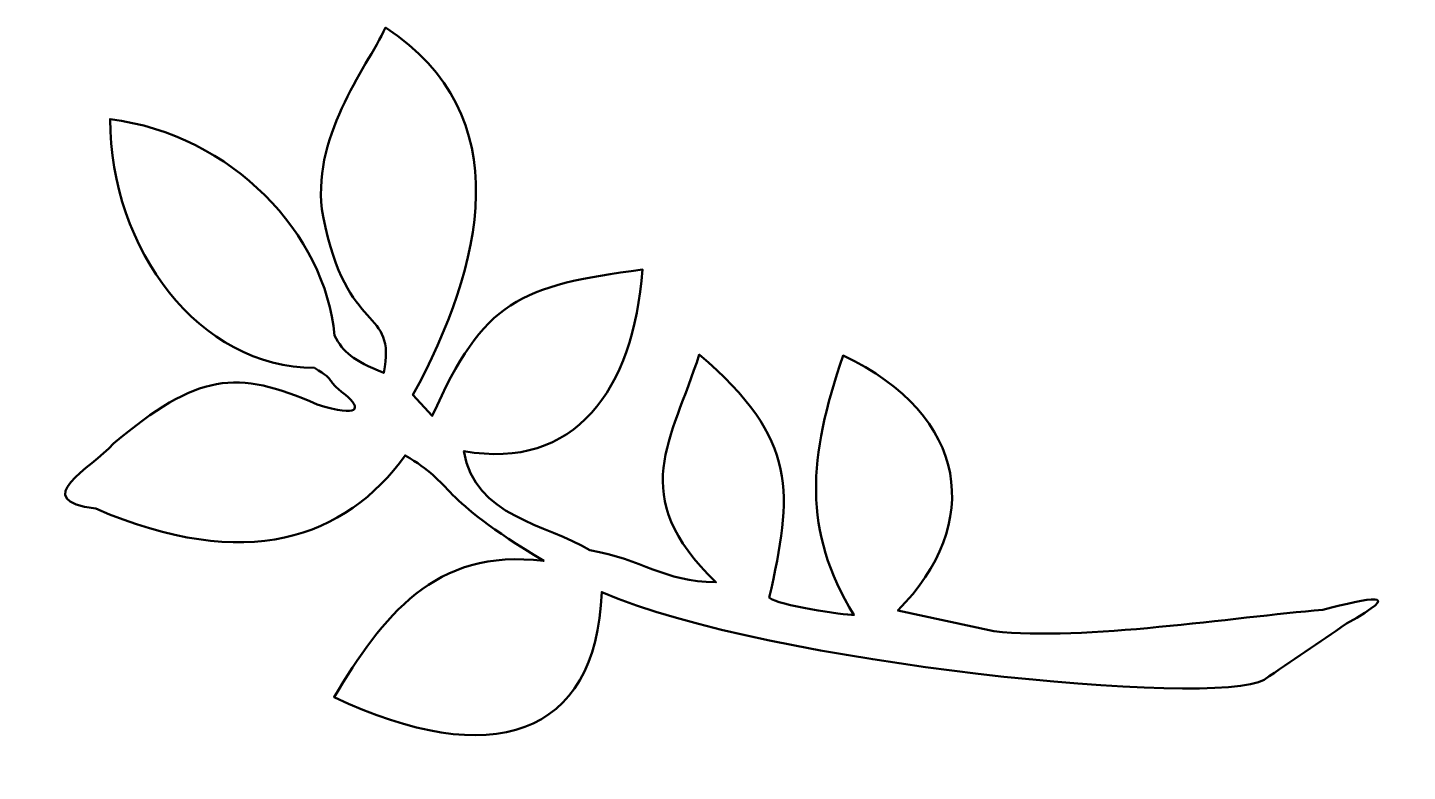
# Model space of a CAD drawing. Header units: centimetres. Extents: x -2.96 to 2.93, y -1.67 to 1.5.
import ezdxf

# ---------------------------------------------------------------- set-up
doc = ezdxf.new("R2010")
doc.units = ezdxf.units.CM
doc.header["$MEASUREMENT"] = 0
doc.layers.add('Layer 1', color=7, linetype='Continuous')

msp = doc.modelspace()

# ---------------------------------------------------------------- linework, layer by layer
at = {"layer": 'Layer 1', "color": 67, "lineweight": 50}
msp.add_open_spline([(2.31532, -1.27899), (2.10883, -1.39796), (0.20839, -1.21571), (-0.51204, -0.90469), (-0.51204, -0.90469), (-0.53379, -1.52438), (-0.98521, -1.66978), (-1.65418, -1.35271), (-1.65418, -1.35271), (-1.44656, -1.01014), (-1.22947, -0.71362), (-0.75923, -0.77173), (-0.75923, -0.77173), (-1.22628, -0.4909), (-1.13205, -0.44818), (-1.35115, -0.32086), (-1.35115, -0.32086), (-1.60391, -0.67615), (-2.03209, -0.82473), (-2.67163, -0.54797), (-2.67163, -0.54797), (-2.96259, -0.51283), (-2.68986, -0.37568), (-2.59611, -0.27092), (-2.59611, -0.27092), (-2.23645, 0.03142), (-2.0721, 0.04799), (-1.72619, -0.1034), (-1.72619, -0.1034), (-1.54015, -0.16149), (-1.5384, -0.11975), (-1.60545, -0.0618), (-1.60545, -0.0618), (-1.70377, 0.00995), (-1.63221, -0.01065), (-1.73842, 0.05308), (-1.73842, 0.05308), (-2.22985, 0.0526), (-2.60956, 0.55812), (-2.61053, 1.11415), (-2.61053, 1.11415), (-2.08813, 1.04856), (-1.69063, 0.62064), (-1.65252, 0.1912), (-1.65252, 0.1912), (-1.61378, 0.11769), (-1.576, 0.08615), (-1.44264, 0.03098), (-1.44264, 0.03098), (-1.38496, 0.31855), (-1.60028, 0.18102), (-1.70143, 0.69871), (-1.70143, 0.69871), (-1.75951, 1.03224), (-1.51799, 1.32775), (-1.43463, 1.50496), (-1.43463, 1.50496), (-0.86279, 1.13267), (-1.01609, 0.49094), (-1.31787, -0.06278), (-1.31787, -0.06278), (-1.31787, -0.06278), (-1.23517, -0.15235), (-1.23517, -0.15235), (-1.23517, -0.15235), (-1.01804, 0.33889), (-0.86103, 0.40488), (-0.33765, 0.47184), (-0.33765, 0.47184), (-0.37688, -0.04278), (-0.62688, -0.38684), (-1.09999, -0.3027), (-1.09999, -0.3027), (-1.05459, -0.58517), (-0.74675, -0.61275), (-0.56289, -0.72555), (-0.56289, -0.72555), (-0.3362, -0.7645), (-0.25083, -0.8595), (-0.02463, -0.86259), (-0.02463, -0.86259), (-0.41082, -0.48904), (-0.21099, -0.25773), (-0.09551, 0.10943), (-0.09551, 0.10943), (0.33214, -0.25327), (0.30178, -0.48616), (0.20336, -0.92822), (0.20336, -0.92822), (0.23732, -0.96039), (0.52382, -1.00339), (0.56442, -1.00199), (0.56442, -1.00199), (0.34453, -0.64152), (0.36931, -0.33096), (0.51845, 0.10504), (0.51845, 0.10504), (1.05901, -0.1488), (1.11693, -0.61695), (0.75254, -0.98271), (0.75254, -0.98271), (0.75254, -0.98271), (1.16159, -1.07154), (1.16159, -1.07154), (1.16159, -1.07154), (1.54687, -1.11433), (2.18632, -1.01078), (2.56591, -0.98022), (2.56591, -0.98022), (2.7645, -0.92887), (2.92724, -0.89295), (2.66718, -1.03913), (2.66718, -1.03913), (2.54989, -1.11908), (2.4326, -1.19904), (2.31531, -1.27899), (2.31531, -1.27899), (2.31531, -1.27899), (2.31532, -1.27899), (2.31532, -1.27899)], degree=3, knots=[0, 0, 0, 0, 0.0322581, 0.0322581, 0.0322581, 0.0322581, 0.0645161, 0.0645161, 0.0645161, 0.0645161, 0.0967742, 0.0967742, 0.0967742, 0.0967742, 0.1290323, 0.1290323, 0.1290323, 0.1290323, 0.1612903, 0.1612903, 0.1612903, 0.1612903, 0.1935484, 0.1935484, 0.1935484, 0.1935484, 0.2258065, 0.2258065, 0.2258065, 0.2258065, 0.2580645, 0.2580645, 0.2580645, 0.2580645, 0.2903226, 0.2903226, 0.2903226, 0.2903226, 0.3225806, 0.3225806, 0.3225806, 0.3225806, 0.3548387, 0.3548387, 0.3548387, 0.3548387, 0.3870968, 0.3870968, 0.3870968, 0.3870968, 0.4193548, 0.4193548, 0.4193548, 0.4193548, 0.4516129, 0.4516129, 0.4516129, 0.4516129, 0.483871, 0.483871, 0.483871, 0.483871, 0.516129, 0.516129, 0.516129, 0.516129, 0.5483871, 0.5483871, 0.5483871, 0.5483871, 0.5806452, 0.5806452, 0.5806452, 0.5806452, 0.6129032, 0.6129032, 0.6129032, 0.6129032, 0.6451613, 0.6451613, 0.6451613, 0.6451613, 0.6774194, 0.6774194, 0.6774194, 0.6774194, 0.7096774, 0.7096774, 0.7096774, 0.7096774, 0.7419355, 0.7419355, 0.7419355, 0.7419355, 0.7741935, 0.7741935, 0.7741935, 0.7741935, 0.8064516, 0.8064516, 0.8064516, 0.8064516, 0.8387097, 0.8387097, 0.8387097, 0.8387097, 0.8709677, 0.8709677, 0.8709677, 0.8709677, 0.9032258, 0.9032258, 0.9032258, 0.9032258, 0.9354839, 0.9354839, 0.9354839, 0.9354839, 1, 1, 1, 1], dxfattribs=at)

doc.saveas('drawing.dxf')
